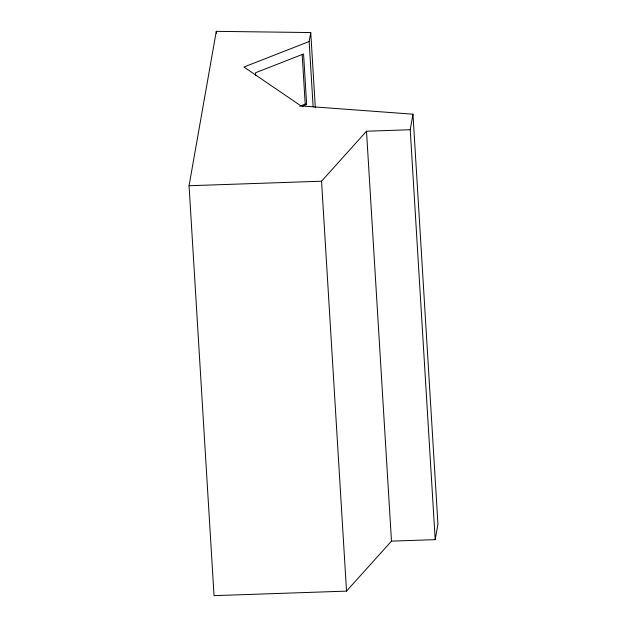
<?xml version="1.0" encoding="UTF-8"?>
<svg xmlns="http://www.w3.org/2000/svg" width="627" height="627" viewBox="0 0 627 627"><rect width="100%" height="100%" fill="white"/><g stroke="black" fill="none" stroke-linecap="round" stroke-linejoin="round"><path stroke-width="0.94" d="M310.741 32.549L309.158 41.515L243.942 67.026L300.991 105.932L412.966 114.185L410.223 129.734L366.505 131.223L391.483 541.132L346.519 591.12L214.034 595.65L189.064 185.741L216.284 31.35L310.741 32.549L315.318 107.703M391.483 541.132L435.193 539.643L437.936 524.101L412.966 114.185M346.519 591.12L321.549 181.211L366.505 131.223M299.769 106.245L305.208 104.121L306.642 104.521L303.562 53.969L255.526 72.756L255.706 75.679M302.112 106.292L306.642 104.521M189.064 185.741L321.549 181.211M410.223 129.734L435.193 539.643M309.158 41.515L313.139 106.911M302.183 54.541L305.208 104.121M216.284 31.35L216.401 33.302"/></g></svg>
